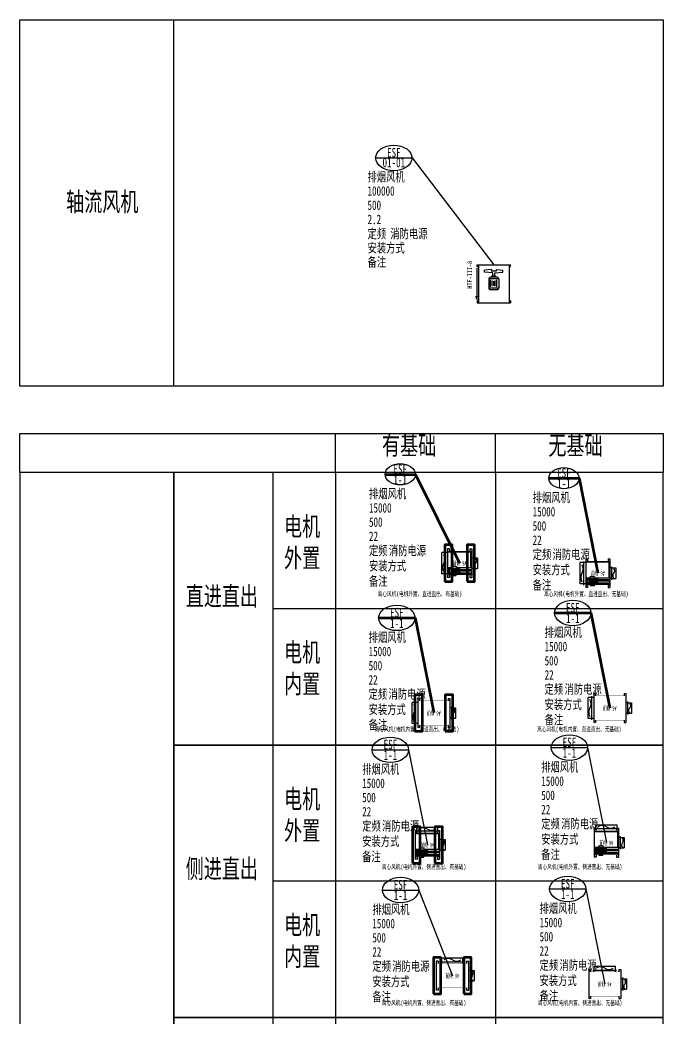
# Model space of a CAD drawing. Header units: millimetres. Extents: x 2960 to 19938, y 38127 to 93237.
# Drawn here: x 2960 to 19938, y 66893 to 93237 of the extents above; entities that cross this region are included whole.
import ezdxf
from ezdxf.enums import TextEntityAlignment as Align

# ---------------------------------------------------------------- set-up
doc = ezdxf.new("R2010")
doc.units = ezdxf.units.MM
doc.header["$LTSCALE"] = 1000
for name, color, linetype in [('H-BASE', 7, 'Continuous'), ('H-DIMS-FANS', 7, 'Continuous'), ('H-EQUP-FANS', 4, 'Continuous')]:
    doc.layers.add(name, color=color, linetype=linetype)
doc.styles.add('TH-STYLE1', font='STFANGSO.TTF', dxfattribs={"width": 0.7})

# ---------------------------------------------------------------- blocks, each defined once
blk = doc.blocks.new('*U68')
for p, q in [((1555, -86), (1555, -916)), ((1560, -50), (1560, 0)), ((1560, 0), (2440, 0)), ((1595, -50), (1560, -50)), ((1595, 0), (1595, -1000)), ((1940, -120), (1760, -139)), ((1760, -188), (1760, -139)), ((1975, -211), (1760, -188)), ((1940, -120), (1940, -167)), ((2060, -167), (1940, -167)), ((1975, -285), (1975, -211)), ((2025, -211), (2240, -188)), ((2025, -285), (2025, -211)), ((2060, -120), (2240, -139)), ((2060, -120), (2060, -167)), ((2240, -188), (2240, -139)), ((2405, 0), (2405, -1000)), ((2440, -50), (2405, -50)), ((2440, -50), (2440, 0)), ((1869, -367), (1869, -613)), ((2131, -367), (1869, -367)), ((2090, -326), (1910, -326)), ((1918, -582), (1918, -398)), ((1951, -326), (1951, -285)), ((1951, -285), (2049, -285)), ((1959, -564), (1959, -416)), ((2000, -551), (2000, -428)), ((2041, -564), (2041, -416)), ((2049, -326), (2049, -285)), ((2082, -582), (2082, -398)), ((2131, -367), (2131, -613)), ((2131, -613), (1869, -613)), ((2090, -654), (1910, -654)), ((1555, -916), (1539, -821)), ((1555, -916), (1571, -821)), ((1560, -950), (1560, -1000)), ((1595, -950), (1560, -950)), ((1560, -1000), (2440, -1000)), ((2440, -951), (2405, -951)), ((2440, -951), (2440, -1001))]:
    blk.add_line(p, q)
for centre, start, end in [((1910, -367), 90, 180), ((2090, -367), 0, 90), ((1910, -613), 180, 270), ((2090, -613), 270, 0)]:
    blk.add_arc(centre, 41, start, end)
at = {"layer": 'H-DIMS-FANS'}
for p, q in [((-1118, 2823), (-158, 2823)), ((-158, 2823), (2000, 0))]:
    blk.add_line(p, q, dxfattribs=at)
blk.add_ellipse((-638, 2823), major_axis=(-480, 0), ratio=0.7, dxfattribs=at)
at = {"style": 'TH-STYLE1', "width": 0.8}
blk.add_text('HTF-III-8', height=125, rotation=90, dxfattribs=at).set_placement((1366, -260), align=Align.MIDDLE_CENTER)
at = {"layer": 'H-DIMS-FANS', "style": 'TH-STYLE1', "width": 0.7}
for tag, p in [('设备符号', (-638, 2963)), ('楼层-编号', (-638, 2703))]:
    blk.add_attdef(tag, text='', height=250, dxfattribs=at).set_placement(p, align=Align.MIDDLE_CENTER)
for tag, p in [('风机功能', (-1332, 2201)), ('风量', (-1332, 1826)), ('全压', (-1332, 1451)), ('电量', (-1332, 1076)), ('定频', (-1332, 701)), ('消防电源', (-731, 701)), ('安装方式', (-1332, 326)), ('备注', (-1332, -49))]:
    blk.add_attdef(tag, p, '', height=250, dxfattribs=at)
blk = doc.blocks.new('*U66')
for p, q in [((2403, 545), (2353, 545)), ((2353, 545), (2353, -215)), ((2403, 545), (2403, 485)), ((2943, 545), (2993, 545)), ((2943, 545), (2943, 485)), ((2993, 545), (2993, -215)), ((2303, 445), (2203, 445)), ((2203, -115), (2203, 445)), ((2303, -145), (2303, 475)), ((2353, 445), (2303, 445)), ((2993, 455), (2353, 455)), ((2963, 485), (2963, 39)), ((3043, 305), (2993, 305)), ((3043, -5), (3043, 335)), ((3043, 305), (3143, 305)), ((3143, 305), (3143, 25)), ((2453, 39), (2353, 39)), ((2449, 2), (2408, 2)), ((2408, 2), (2408, -98)), ((2446, 2), (2446, 30)), ((2449, 2), (2449, -98)), ((2600, 25), (2453, 25)), ((2460, 25), (2460, -121)), ((2465, 25), (2465, -121)), ((2476, 25), (2476, -121)), ((2570, 79), (2483, 79)), ((2483, 74), (2483, 79)), ((2491, 25), (2491, -121)), ((2508, 25), (2508, -121)), ((2527, 25), (2527, -28)), ((2545, 25), (2545, -121)), ((2562, 25), (2562, -121)), ((2570, 74), (2570, 79)), ((2578, 25), (2578, -121)), ((2588, 25), (2588, -121)), ((2593, 25), (2593, -121)), ((2993, 39), (2600, 39)), ((2608, -2), (2608, 30)), ((3043, 25), (2993, 25)), ((3043, 25), (3143, 25)), ((2303, -115), (2203, -115)), ((2353, -115), (2303, -115)), ((2408, -11), (2353, -11)), ((2408, -47), (2353, -47)), ((2408, -97), (2353, -97)), ((2353, -125), (2454, -125)), ((2403, -215), (2353, -215)), ((2383, -11), (2383, -47)), ((2383, -97), (2383, -155)), ((2403, -155), (2403, -215)), ((2449, -98), (2408, -98)), ((2449, -2), (2453, -2)), ((2449, -94), (2453, -94)), ((2453, -97), (2449, -97)), ((2600, -121), (2453, -121)), ((2527, -71), (2527, -121)), ((2599, -125), (2993, -125)), ((2993, -11), (2600, -11)), ((2993, -47), (2600, -47)), ((2993, -97), (2600, -97)), ((2608, -88), (2608, -55)), ((2943, -155), (2943, -215)), ((2943, -215), (2993, -215)), ((2963, -11), (2963, -47)), ((2963, -97), (2963, -155))]:
    blk.add_line(p, q)
at = {"const_width": 6}
blk.add_lwpolyline([(2581, -155), (2383, -155, -0.414214), (2353, -125), (2353, 455, -0.414214), (2383, 485), (2963, 485, -0.414214), (2993, 455), (2993, -125, -0.414214), (2963, -155), (2581, -155)], format="xyb", dxfattribs=at)
for points in [[(2408, -2), (2378, -2), (2378, 30), (2453, 30), (2453, -2), (2449, -2)], [(2408, -88), (2378, -88), (2378, -55), (2408, -55)]]:
    blk.add_lwpolyline(points)
for points in [[(2570, 74), (2483, 74, 0.414214), (2453, 44), (2453, -121, 0.414214), (2463, -131), (2590, -131, 0.414214), (2600, -121), (2600, 44, 0.414214)], [(2586, -131), (2467, -131), (2467, -142, 0.414214), (2471, -146), (2582, -146, 0.414214), (2586, -142)], [(2581, -146), (2472, -146), (2472, -157, 0.414214), (2476, -161), (2577, -161, 0.414214), (2581, -157)]]:
    blk.add_lwpolyline(points, format="xyb", close=True)
for points in [[(2675, 30), (2600, 30), (2600, -2), (2675, -2)], [(2533, -28), (2521, -28), (2521, -71), (2533, -71)], [(2675, -55), (2600, -55), (2600, -88), (2675, -88)]]:
    blk.add_lwpolyline(points, close=True)
for centre in [(2398, 14), (2427, 14), (2627, 14), (2656, 14), (2398, -72), (2627, -72), (2656, -72)]:
    blk.add_circle(centre, 4.87)
for centre, radius, start, end in [((2082, 278), 206, 326.7431, 33.2569), ((3045, 225), 78.6, 309.0719, 50.9281), ((2427, 52), 206, 146.7431, 213.2569), ((3144, 103), 78.6, 129.0719, 230.9281)]:
    blk.add_arc(centre, radius, start, end)
at = {"layer": 'H-BASE', "linetype": 'ByBlock', "lineweight": 100}
for points in [[(2278, -315), (2478, -315), (2478, 645), (2278, 645)], [(2868, -315), (3068, -315), (3068, 645), (2868, 645)]]:
    blk.add_lwpolyline(points, close=True, dxfattribs=at)
at = {"layer": 'H-DIMS-FANS', "linetype": 'ByBlock', "lineweight": 100}
blk.add_line((703, 2509), (1503, 2509), dxfattribs=at)
blk.add_lwpolyline([(1503, 2509), (2673, 165)], dxfattribs=at)
at = {"layer": 'H-DIMS-FANS'}
blk.add_ellipse((1103, 2509), major_axis=(-400, 0), ratio=0.7, dxfattribs=at)
at = {"style": 'TH-STYLE1', "width": 0.55}
blk.add_text('前倾 9#', height=125, dxfattribs=at).set_placement((2673, 165), align=Align.MIDDLE)
at = {"layer": 'H-DIMS-FANS', "style": 'TH-STYLE1', "width": 0.7}
for tag, p in [('设备符号', (1103, 2649)), ('楼层-编号', (1103, 2369))]:
    blk.add_attdef(tag, text='', height=250, dxfattribs=at).set_placement(p, align=Align.MIDDLE_CENTER)
for tag, p in [('风机功能', (279, 1875)), ('风量', (279, 1500)), ('全压', (279, 1125)), ('电量', (279, 750)), ('定频', (279, 375)), ('消防电源', (804, 375)), ('安装方式', (279, -29)), ('备注', (279, -433))]:
    blk.add_attdef(tag, p, '', height=250, dxfattribs=at)
blk = doc.blocks.new('*U71')
for p, q in [((1630, 280), (1530, 280)), ((1530, -280), (1530, 280)), ((1630, -310), (1630, 310)), ((1680, 280), (1630, 280)), ((1730, 380), (1680, 380)), ((1680, 380), (1680, -380)), ((2320, 290), (1680, 290)), ((1730, 380), (1730, 320)), ((2270, 380), (2320, 380)), ((2270, 380), (2270, 320)), ((2290, 320), (2290, -126)), ((2320, 380), (2320, -380)), ((2370, 140), (2320, 140)), ((2370, -170), (2370, 170)), ((2370, 140), (2470, 140)), ((2470, 140), (2470, -140)), ((1780, -126), (1680, -126)), ((1735, -176), (1680, -176)), ((1735, -211), (1680, -211)), ((1735, -261), (1680, -261)), ((1710, -176), (1710, -211)), ((1710, -261), (1710, -320)), ((1776, -163), (1735, -163)), ((1735, -163), (1735, -263)), ((1776, -263), (1735, -263)), ((1772, -163), (1772, -135)), ((1776, -163), (1776, -263)), ((1776, -167), (1780, -167)), ((1776, -259), (1780, -259)), ((1780, -261), (1776, -261)), ((1927, -140), (1780, -140)), ((1787, -140), (1787, -286)), ((1792, -140), (1792, -286)), ((1802, -140), (1802, -286)), ((1897, -86), (1810, -86)), ((1810, -91), (1810, -86)), ((1818, -140), (1818, -286)), ((1835, -140), (1835, -286)), ((1853, -140), (1853, -193)), ((1853, -236), (1853, -286)), ((1872, -140), (1872, -286)), ((1889, -140), (1889, -286)), ((1897, -91), (1897, -86)), ((1904, -140), (1904, -286)), ((1915, -140), (1915, -286)), ((1920, -140), (1920, -286)), ((2320, -126), (1927, -126)), ((2320, -176), (1927, -176)), ((2320, -211), (1927, -211)), ((2320, -261), (1927, -261)), ((1934, -167), (1934, -135)), ((1934, -253), (1934, -220)), ((2290, -176), (2290, -211)), ((2290, -261), (2290, -320)), ((2370, -140), (2320, -140)), ((2370, -140), (2470, -140)), ((1630, -280), (1530, -280)), ((1680, -280), (1630, -280)), ((1680, -290), (1781, -290)), ((1730, -380), (1680, -380)), ((1730, -320), (1730, -380)), ((1927, -286), (1780, -286)), ((1926, -290), (2320, -290)), ((2270, -320), (2270, -380)), ((2270, -380), (2320, -380))]:
    blk.add_line(p, q)
at = {"const_width": 6}
blk.add_lwpolyline([(1908, -320), (1710, -320, -0.414214), (1680, -290), (1680, 290, -0.414214), (1710, 320), (2290, 320, -0.414214), (2320, 290), (2320, -290, -0.414214), (2290, -320), (1908, -320)], format="xyb", dxfattribs=at)
for points in [[(1735, -167), (1705, -167), (1705, -135), (1780, -135), (1780, -167), (1776, -167)], [(1735, -253), (1705, -253), (1705, -220), (1735, -220)]]:
    blk.add_lwpolyline(points)
for points in [[(1897, -91), (1810, -91, 0.414214), (1780, -121), (1780, -286, 0.414214), (1790, -296), (1917, -296, 0.414214), (1927, -286), (1927, -121, 0.414214)], [(1913, -296), (1794, -296), (1794, -307, 0.414214), (1798, -311), (1909, -311, 0.414214), (1913, -307)], [(1908, -311), (1799, -311), (1799, -322, 0.414214), (1803, -326), (1904, -326, 0.414214), (1908, -322)]]:
    blk.add_lwpolyline(points, format="xyb", close=True)
for points in [[(1859, -193), (1847, -193), (1847, -236), (1859, -236)], [(2002, -135), (1927, -135), (1927, -167), (2002, -167)], [(2002, -220), (1927, -220), (1927, -253), (2002, -253)]]:
    blk.add_lwpolyline(points, close=True)
for centre in [(1724, -151), (1724, -236), (1753, -151), (1953, -151), (1953, -236), (1982, -151), (1982, -236)]:
    blk.add_circle(centre, 4.87)
for centre, radius, start, end in [((1753, -113), 206, 146.7431, 213.2569), ((1409, 113), 206, 326.7431, 33.2569), ((2371, 60), 78.6, 309.0719, 50.9281), ((2470, -62), 78.6, 129.0719, 230.9281)]:
    blk.add_arc(centre, radius, start, end)
at = {"layer": 'H-DIMS-FANS', "linetype": 'ByBlock', "lineweight": 100}
blk.add_line((703, 2509), (1503, 2509), dxfattribs=at)
blk.add_lwpolyline([(1503, 2509), (2000, 0)], dxfattribs=at)
at = {"layer": 'H-DIMS-FANS'}
blk.add_ellipse((1103, 2509), major_axis=(-400, 0), ratio=0.7, dxfattribs=at)
at = {"style": 'TH-STYLE1', "width": 0.55}
blk.add_text('前倾 9#', height=125, dxfattribs=at).set_placement((2000, 0), align=Align.MIDDLE)
at = {"layer": 'H-DIMS-FANS', "style": 'TH-STYLE1', "width": 0.7}
for tag, p in [('设备符号', (1103, 2649)), ('楼层-编号', (1103, 2369))]:
    blk.add_attdef(tag, text='', height=250, dxfattribs=at).set_placement(p, align=Align.MIDDLE_CENTER)
for tag, p in [('风机功能', (279, 1875)), ('风量', (279, 1500)), ('全压', (279, 1125)), ('电量', (279, 750)), ('定频', (279, 375)), ('消防电源', (804, 375)), ('安装方式', (279, -29)), ('备注', (279, -433))]:
    blk.add_attdef(tag, p, '', height=250, dxfattribs=at)
blk = doc.blocks.new('*U75')
for p, q in [((1525, 280), (1425, 280)), ((1425, -280), (1425, 280)), ((1525, -310), (1525, 310)), ((1575, 280), (1525, 280)), ((1625, 380), (1575, 380)), ((1575, 380), (1575, -380)), ((1625, 380), (1625, 320)), ((2375, 380), (2425, 380)), ((2375, 380), (2375, 320)), ((2425, 380), (2425, -380)), ((2475, 140), (2425, 140)), ((2475, -170), (2475, 170)), ((2475, 140), (2575, 140)), ((2575, 140), (2575, -140)), ((2475, -140), (2425, -140)), ((2475, -140), (2575, -140)), ((1525, -280), (1425, -280)), ((1575, -280), (1525, -280)), ((1625, -380), (1575, -380)), ((1625, -320), (1625, -380)), ((2375, -320), (2375, -380)), ((2375, -380), (2425, -380))]:
    blk.add_line(p, q)
at = {"const_width": 6}
blk.add_lwpolyline([(1803, -320), (1605, -320, -0.414214), (1575, -290), (1575, 290, -0.414214), (1605, 320), (2395, 320, -0.414214), (2425, 290), (2425, -290, -0.414214), (2395, -320), (1803, -320)], format="xyb", dxfattribs=at)
for centre, radius, start, end in [((1648, -113), 206, 146.7431, 213.2569), ((1304, 113), 206, 326.7431, 33.2569), ((2583, -64), 85.7, 131.5038, 228.4962), ((2469, 64), 85.7, 311.5038, 48.4962)]:
    blk.add_arc(centre, radius, start, end)
at = {"layer": 'H-BASE', "linetype": 'ByBlock', "lineweight": 100}
for points in [[(1500, -480), (1700, -480), (1700, 480), (1500, 480)], [(2300, -480), (2500, -480), (2500, 480), (2300, 480)]]:
    blk.add_lwpolyline(points, close=True, dxfattribs=at)
at = {"layer": 'H-DIMS-FANS', "linetype": 'ByBlock', "lineweight": 100}
blk.add_line((543, 2509), (1503, 2509), dxfattribs=at)
blk.add_lwpolyline([(1503, 2509), (2000, 0)], dxfattribs=at)
at = {"layer": 'H-DIMS-FANS'}
blk.add_ellipse((1023, 2509), major_axis=(-480, 0), ratio=0.7, dxfattribs=at)
at = {"style": 'TH-STYLE1', "width": 0.55}
blk.add_text('前倾 9#', height=125, dxfattribs=at).set_placement((2000, 0), align=Align.MIDDLE)
at = {"layer": 'H-DIMS-FANS', "style": 'TH-STYLE1', "width": 0.7}
for tag, p in [('设备符号', (1023, 2649)), ('楼层-编号', (1023, 2369))]:
    blk.add_attdef(tag, text='', height=250, dxfattribs=at).set_placement(p, align=Align.MIDDLE_CENTER)
for tag, p in [('风机功能', (279, 1875)), ('风量', (279, 1500)), ('全压', (279, 1125)), ('电量', (279, 750)), ('定频', (279, 375)), ('消防电源', (804, 375)), ('安装方式', (279, -29)), ('备注', (279, -433))]:
    blk.add_attdef(tag, p, '', height=250, dxfattribs=at)
blk = doc.blocks.new('*U78')
for p, q in [((1525, 280), (1425, 280)), ((1425, -280), (1425, 280)), ((1525, -310), (1525, 310)), ((1575, 280), (1525, 280)), ((1625, 380), (1575, 380)), ((1575, 380), (1575, -380)), ((1625, 380), (1625, 320)), ((2375, 380), (2425, 380)), ((2375, 380), (2375, 320)), ((2425, 380), (2425, -380)), ((2475, 140), (2425, 140)), ((2475, -170), (2475, 170)), ((2475, 140), (2575, 140)), ((2575, 140), (2575, -140)), ((2475, -140), (2425, -140)), ((2475, -140), (2575, -140)), ((1525, -280), (1425, -280)), ((1575, -280), (1525, -280)), ((1625, -380), (1575, -380)), ((1625, -320), (1625, -380)), ((2375, -320), (2375, -380)), ((2375, -380), (2425, -380))]:
    blk.add_line(p, q)
at = {"const_width": 6}
blk.add_lwpolyline([(1803, -320), (1605, -320, -0.414214), (1575, -290), (1575, 290, -0.414214), (1605, 320), (2395, 320, -0.414214), (2425, 290), (2425, -290, -0.414214), (2395, -320), (1803, -320)], format="xyb", dxfattribs=at)
for centre, radius, start, end in [((1648, -113), 206, 146.7431, 213.2569), ((1304, 113), 206, 326.7431, 33.2569), ((2583, -64), 85.7, 131.5038, 228.4962), ((2469, 64), 85.7, 311.5038, 48.4962)]:
    blk.add_arc(centre, radius, start, end)
at = {"layer": 'H-DIMS-FANS', "linetype": 'ByBlock', "lineweight": 100}
blk.add_line((543, 2509), (1503, 2509), dxfattribs=at)
blk.add_lwpolyline([(1503, 2509), (2000, 0)], dxfattribs=at)
at = {"layer": 'H-DIMS-FANS'}
blk.add_ellipse((1023, 2509), major_axis=(-480, 0), ratio=0.7, dxfattribs=at)
at = {"style": 'TH-STYLE1', "width": 0.55}
blk.add_text('前倾 9#', height=125, dxfattribs=at).set_placement((2000, 0), align=Align.MIDDLE)
at = {"layer": 'H-DIMS-FANS', "style": 'TH-STYLE1', "width": 0.7}
for tag, p in [('设备符号', (1023, 2649)), ('楼层-编号', (1023, 2369))]:
    blk.add_attdef(tag, text='', height=250, dxfattribs=at).set_placement(p, align=Align.MIDDLE_CENTER)
for tag, p in [('风机功能', (279, 1875)), ('风量', (279, 1500)), ('全压', (279, 1125)), ('电量', (279, 750)), ('定频', (279, 375)), ('消防电源', (804, 375)), ('安装方式', (279, -29)), ('备注', (279, -433))]:
    blk.add_attdef(tag, p, '', height=250, dxfattribs=at)
blk = doc.blocks.new('*U80')
for p, q in [((1730, 380), (1680, 380)), ((1680, 380), (1680, -380)), ((2320, 290), (1680, 290)), ((1690, 370), (2310, 370)), ((1720, 370), (1720, 470)), ((1720, 470), (2280, 470)), ((1720, 320), (1720, 370)), ((1730, 380), (1730, 320)), ((2270, 380), (2320, 380)), ((2270, 380), (2270, 320)), ((2280, 370), (2280, 470)), ((2280, 320), (2280, 370)), ((2290, 320), (2290, -126)), ((2320, 380), (2320, -380)), ((2370, 140), (2320, 140)), ((2370, -170), (2370, 170)), ((2370, 140), (2470, 140)), ((2470, 140), (2470, -140)), ((1780, -126), (1680, -126)), ((1735, -176), (1680, -176)), ((1735, -211), (1680, -211)), ((1735, -261), (1680, -261)), ((1710, -176), (1710, -211)), ((1710, -261), (1710, -320)), ((1776, -163), (1735, -163)), ((1735, -163), (1735, -263)), ((1776, -263), (1735, -263)), ((1772, -163), (1772, -135)), ((1776, -163), (1776, -263)), ((1776, -167), (1780, -167)), ((1776, -259), (1780, -259)), ((1780, -261), (1776, -261)), ((1927, -140), (1780, -140)), ((1787, -140), (1787, -286)), ((1792, -140), (1792, -286)), ((1802, -140), (1802, -286)), ((1897, -86), (1810, -86)), ((1810, -91), (1810, -86)), ((1818, -140), (1818, -286)), ((1835, -140), (1835, -286)), ((1853, -140), (1853, -193)), ((1853, -236), (1853, -286)), ((1872, -140), (1872, -286)), ((1889, -140), (1889, -286)), ((1897, -91), (1897, -86)), ((1904, -140), (1904, -286)), ((1915, -140), (1915, -286)), ((1920, -140), (1920, -286)), ((2320, -126), (1927, -126)), ((2320, -176), (1927, -176)), ((2320, -211), (1927, -211)), ((2320, -261), (1927, -261)), ((1934, -167), (1934, -135)), ((1934, -253), (1934, -220)), ((2290, -176), (2290, -211)), ((2290, -261), (2290, -320)), ((2370, -140), (2320, -140)), ((2370, -140), (2470, -140)), ((1680, -290), (1781, -290)), ((1730, -380), (1680, -380)), ((1730, -320), (1730, -380)), ((1927, -286), (1780, -286)), ((1926, -290), (2320, -290)), ((2270, -320), (2270, -380)), ((2270, -380), (2320, -380))]:
    blk.add_line(p, q)
at = {"const_width": 6}
blk.add_lwpolyline([(1908, -320), (1710, -320, -0.414214), (1680, -290), (1680, 290, -0.414214), (1710, 320), (2290, 320, -0.414214), (2320, 290), (2320, -290, -0.414214), (2290, -320), (1908, -320)], format="xyb", dxfattribs=at)
for points in [[(1735, -167), (1705, -167), (1705, -135), (1780, -135), (1780, -167), (1776, -167)], [(1735, -253), (1705, -253), (1705, -220), (1735, -220)]]:
    blk.add_lwpolyline(points)
for points in [[(1897, -91), (1810, -91, 0.414214), (1780, -121), (1780, -286, 0.414214), (1790, -296), (1917, -296, 0.414214), (1927, -286), (1927, -121, 0.414214)], [(1913, -296), (1794, -296), (1794, -307, 0.414214), (1798, -311), (1909, -311, 0.414214), (1913, -307)], [(1908, -311), (1799, -311), (1799, -322, 0.414214), (1803, -326), (1904, -326, 0.414214), (1908, -322)]]:
    blk.add_lwpolyline(points, format="xyb", close=True)
for points in [[(1859, -193), (1847, -193), (1847, -236), (1859, -236)], [(2002, -135), (1927, -135), (1927, -167), (2002, -167)], [(2002, -220), (1927, -220), (1927, -253), (2002, -253)]]:
    blk.add_lwpolyline(points, close=True)
for centre in [(1724, -151), (1724, -236), (1753, -151), (1953, -151), (1953, -236), (1982, -151), (1982, -236)]:
    blk.add_circle(centre, 4.87)
for centre, radius, start, end in [((1887, 250), 203, 56.1466, 123.8534), ((2113, 587), 203, 236.1466, 303.8534), ((2491, -64), 94.7, 137.3335, 222.6665), ((2351, 64), 94.7, 317.3335, 42.6665)]:
    blk.add_arc(centre, radius, start, end)
at = {"layer": 'H-BASE', "linetype": 'ByBlock', "lineweight": 100}
for points in [[(1605, -480), (1805, -480), (1805, 480), (1605, 480)], [(2195, -480), (2395, -480), (2395, 480), (2195, 480)]]:
    blk.add_lwpolyline(points, close=True, dxfattribs=at)
at = {"layer": 'H-DIMS-FANS'}
blk.add_line((543, 2509), (1503, 2509), dxfattribs=at)
blk.add_lwpolyline([(1503, 2509), (2000, 0)], dxfattribs=at)
blk.add_ellipse((1023, 2509), major_axis=(-480, 0), ratio=0.7, dxfattribs=at)
at = {"style": 'TH-STYLE1', "width": 0.55}
blk.add_text('前倾 9#', height=125, dxfattribs=at).set_placement((2000, 0), align=Align.MIDDLE)
at = {"layer": 'H-DIMS-FANS', "style": 'TH-STYLE1', "width": 0.7}
for tag, p in [('设备符号', (1023, 2649)), ('楼层-编号', (1023, 2369))]:
    blk.add_attdef(tag, text='', height=250, dxfattribs=at).set_placement(p, align=Align.MIDDLE_CENTER)
for tag, p in [('风机功能', (279, 1875)), ('风量', (279, 1500)), ('全压', (279, 1125)), ('电量', (279, 750)), ('定频', (279, 375)), ('消防电源', (804, 375)), ('安装方式', (279, -29)), ('备注', (279, -433))]:
    blk.add_attdef(tag, p, '', height=250, dxfattribs=at)
blk = doc.blocks.new('*U83')
for p, q in [((1730, 380), (1680, 380)), ((1680, 380), (1680, -380)), ((2320, 290), (1680, 290)), ((1690, 370), (2310, 370)), ((1720, 370), (1720, 470)), ((1720, 470), (2280, 470)), ((1720, 320), (1720, 370)), ((1730, 380), (1730, 320)), ((2270, 380), (2320, 380)), ((2270, 380), (2270, 320)), ((2280, 370), (2280, 470)), ((2280, 320), (2280, 370)), ((2290, 320), (2290, -126)), ((2320, 380), (2320, -380)), ((2370, 140), (2320, 140)), ((2370, -170), (2370, 170)), ((2370, 140), (2470, 140)), ((2470, 140), (2470, -140)), ((1780, -126), (1680, -126)), ((1735, -176), (1680, -176)), ((1735, -211), (1680, -211)), ((1735, -261), (1680, -261)), ((1710, -176), (1710, -211)), ((1710, -261), (1710, -320)), ((1776, -163), (1735, -163)), ((1735, -163), (1735, -263)), ((1776, -263), (1735, -263)), ((1772, -163), (1772, -135)), ((1776, -163), (1776, -263)), ((1776, -167), (1780, -167)), ((1776, -259), (1780, -259)), ((1780, -261), (1776, -261)), ((1927, -140), (1780, -140)), ((1787, -140), (1787, -286)), ((1792, -140), (1792, -286)), ((1802, -140), (1802, -286)), ((1897, -86), (1810, -86)), ((1810, -91), (1810, -86)), ((1818, -140), (1818, -286)), ((1835, -140), (1835, -286)), ((1853, -140), (1853, -193)), ((1853, -236), (1853, -286)), ((1872, -140), (1872, -286)), ((1889, -140), (1889, -286)), ((1897, -91), (1897, -86)), ((1904, -140), (1904, -286)), ((1915, -140), (1915, -286)), ((1920, -140), (1920, -286)), ((2320, -126), (1927, -126)), ((2320, -176), (1927, -176)), ((2320, -211), (1927, -211)), ((2320, -261), (1927, -261)), ((1934, -167), (1934, -135)), ((1934, -253), (1934, -220)), ((2290, -176), (2290, -211)), ((2290, -261), (2290, -320)), ((2370, -140), (2320, -140)), ((2370, -140), (2470, -140)), ((1680, -290), (1781, -290)), ((1730, -380), (1680, -380)), ((1730, -320), (1730, -380)), ((1927, -286), (1780, -286)), ((1926, -290), (2320, -290)), ((2270, -320), (2270, -380)), ((2270, -380), (2320, -380))]:
    blk.add_line(p, q)
at = {"const_width": 6}
blk.add_lwpolyline([(1908, -320), (1710, -320, -0.414214), (1680, -290), (1680, 290, -0.414214), (1710, 320), (2290, 320, -0.414214), (2320, 290), (2320, -290, -0.414214), (2290, -320), (1908, -320)], format="xyb", dxfattribs=at)
for points in [[(1735, -167), (1705, -167), (1705, -135), (1780, -135), (1780, -167), (1776, -167)], [(1735, -253), (1705, -253), (1705, -220), (1735, -220)]]:
    blk.add_lwpolyline(points)
for points in [[(1897, -91), (1810, -91, 0.414214), (1780, -121), (1780, -286, 0.414214), (1790, -296), (1917, -296, 0.414214), (1927, -286), (1927, -121, 0.414214)], [(1913, -296), (1794, -296), (1794, -307, 0.414214), (1798, -311), (1909, -311, 0.414214), (1913, -307)], [(1908, -311), (1799, -311), (1799, -322, 0.414214), (1803, -326), (1904, -326, 0.414214), (1908, -322)]]:
    blk.add_lwpolyline(points, format="xyb", close=True)
for points in [[(1859, -193), (1847, -193), (1847, -236), (1859, -236)], [(2002, -135), (1927, -135), (1927, -167), (2002, -167)], [(2002, -220), (1927, -220), (1927, -253), (2002, -253)]]:
    blk.add_lwpolyline(points, close=True)
for centre in [(1724, -151), (1724, -236), (1753, -151), (1953, -151), (1953, -236), (1982, -151), (1982, -236)]:
    blk.add_circle(centre, 4.87)
for centre, radius, start, end in [((1887, 250), 203, 56.1466, 123.8534), ((2113, 587), 203, 236.1466, 303.8534), ((2491, -64), 94.7, 137.3335, 222.6665), ((2351, 64), 94.7, 317.3335, 42.6665)]:
    blk.add_arc(centre, radius, start, end)
at = {"layer": 'H-DIMS-FANS'}
blk.add_line((543, 2509), (1503, 2509), dxfattribs=at)
blk.add_lwpolyline([(1503, 2509), (2000, 0)], dxfattribs=at)
blk.add_ellipse((1023, 2509), major_axis=(-480, 0), ratio=0.7, dxfattribs=at)
at = {"style": 'TH-STYLE1', "width": 0.55}
blk.add_text('前倾 9#', height=125, dxfattribs=at).set_placement((2000, 0), align=Align.MIDDLE)
at = {"layer": 'H-DIMS-FANS', "style": 'TH-STYLE1', "width": 0.7}
for tag, p in [('设备符号', (1023, 2649)), ('楼层-编号', (1023, 2369))]:
    blk.add_attdef(tag, text='', height=250, dxfattribs=at).set_placement(p, align=Align.MIDDLE_CENTER)
for tag, p in [('风机功能', (279, 1875)), ('风量', (279, 1500)), ('全压', (279, 1125)), ('电量', (279, 750)), ('定频', (279, 375)), ('消防电源', (804, 375)), ('安装方式', (279, -29)), ('备注', (279, -433))]:
    blk.add_attdef(tag, p, '', height=250, dxfattribs=at)
blk = doc.blocks.new('*U85')
for p, q in [((2016, 628), (1966, 628)), ((1966, 628), (1966, -132)), ((2016, 628), (2016, 568)), ((2081, 618), (2701, 618)), ((2111, 618), (2111, 718)), ((2111, 718), (2671, 718)), ((2111, 568), (2111, 618)), ((2671, 618), (2671, 718)), ((2671, 568), (2671, 618)), ((2766, 628), (2816, 628)), ((2766, 628), (2766, 568)), ((2816, 628), (2816, -132)), ((2866, 388), (2816, 388)), ((2866, 78), (2866, 418)), ((2866, 388), (2966, 388)), ((2966, 388), (2966, 108)), ((2866, 108), (2816, 108)), ((2866, 108), (2966, 108)), ((2016, -132), (1966, -132)), ((2016, -72), (2016, -132)), ((2766, -72), (2766, -132)), ((2766, -132), (2816, -132))]:
    blk.add_line(p, q)
at = {"const_width": 6}
blk.add_lwpolyline([(2194, -72), (1996, -72, -0.414214), (1966, -42), (1966, 538, -0.414214), (1996, 568), (2786, 568, -0.414214), (2816, 538), (2816, -42, -0.414214), (2786, -72), (2194, -72)], format="xyb", dxfattribs=at)
for centre, radius, start, end in [((2278, 495), 206, 56.7431, 123.2569), ((2504, 839), 206, 236.7431, 303.2569), ((2847, 312), 95.1, 317.5795, 42.4205), ((2987, 184), 95.1, 137.5795, 222.4205)]:
    blk.add_arc(centre, radius, start, end)
at = {"layer": 'H-BASE', "linetype": 'ByBlock', "lineweight": 100}
for points in [[(1891, -232), (2091, -232), (2091, 728), (1891, 728)], [(2691, -232), (2891, -232), (2891, 728), (2691, 728)]]:
    blk.add_lwpolyline(points, close=True, dxfattribs=at)
at = {"layer": 'H-DIMS-FANS'}
blk.add_line((543, 2509), (1503, 2509), dxfattribs=at)
blk.add_lwpolyline([(1503, 2509), (2391, 248)], dxfattribs=at)
blk.add_ellipse((1023, 2509), major_axis=(-480, 0), ratio=0.7, dxfattribs=at)
at = {"style": 'TH-STYLE1', "width": 0.55}
blk.add_text('前倾 9#', height=125, dxfattribs=at).set_placement((2391, 248), align=Align.MIDDLE)
at = {"layer": 'H-DIMS-FANS', "style": 'TH-STYLE1', "width": 0.7}
for tag, p in [('设备符号', (1023, 2649)), ('楼层-编号', (1023, 2369))]:
    blk.add_attdef(tag, text='', height=250, dxfattribs=at).set_placement(p, align=Align.MIDDLE_CENTER)
for tag, p in [('风机功能', (279, 1875)), ('风量', (279, 1500)), ('全压', (279, 1125)), ('电量', (279, 750)), ('定频', (279, 375)), ('消防电源', (804, 375)), ('安装方式', (279, -29)), ('备注', (279, -433))]:
    blk.add_attdef(tag, p, '', height=250, dxfattribs=at)
blk = doc.blocks.new('*U88')
for p, q in [((1625, 380), (1575, 380)), ((1575, 380), (1575, -380)), ((1625, 380), (1625, 320)), ((1690, 370), (2310, 370)), ((1720, 370), (1720, 470)), ((1720, 470), (2280, 470)), ((1720, 320), (1720, 370)), ((2280, 370), (2280, 470)), ((2280, 320), (2280, 370)), ((2375, 380), (2425, 380)), ((2375, 380), (2375, 320)), ((2425, 380), (2425, -380)), ((2475, 140), (2425, 140)), ((2475, -170), (2475, 170)), ((2475, 140), (2575, 140)), ((2575, 140), (2575, -140)), ((2475, -140), (2425, -140)), ((2475, -140), (2575, -140)), ((1625, -380), (1575, -380)), ((1625, -320), (1625, -380)), ((2375, -320), (2375, -380)), ((2375, -380), (2425, -380))]:
    blk.add_line(p, q)
at = {"const_width": 6}
blk.add_lwpolyline([(1803, -320), (1605, -320, -0.414214), (1575, -290), (1575, 290, -0.414214), (1605, 320), (2395, 320, -0.414214), (2425, 290), (2425, -290, -0.414214), (2395, -320), (1803, -320)], format="xyb", dxfattribs=at)
for centre, radius, start, end in [((1887, 247), 206, 56.7431, 123.2569), ((2113, 591), 206, 236.7431, 303.2569), ((2596, -64), 95.1, 137.5795, 222.4205), ((2456, 64), 95.1, 317.5795, 42.4205)]:
    blk.add_arc(centre, radius, start, end)
at = {"layer": 'H-DIMS-FANS'}
blk.add_line((543, 2509), (1503, 2509), dxfattribs=at)
blk.add_lwpolyline([(1503, 2509), (2000, 0)], dxfattribs=at)
blk.add_ellipse((1023, 2509), major_axis=(-480, 0), ratio=0.7, dxfattribs=at)
at = {"style": 'TH-STYLE1', "width": 0.55}
blk.add_text('前倾 9#', height=125, dxfattribs=at).set_placement((2000, 0), align=Align.MIDDLE)
at = {"layer": 'H-DIMS-FANS', "style": 'TH-STYLE1', "width": 0.7}
for tag, p in [('设备符号', (1023, 2649)), ('楼层-编号', (1023, 2369))]:
    blk.add_attdef(tag, text='', height=250, dxfattribs=at).set_placement(p, align=Align.MIDDLE_CENTER)
for tag, p in [('风机功能', (279, 1875)), ('风量', (279, 1500)), ('全压', (279, 1125)), ('电量', (279, 750)), ('定频', (279, 375)), ('消防电源', (804, 375)), ('安装方式', (279, -29)), ('备注', (279, -433))]:
    blk.add_attdef(tag, p, '', height=250, dxfattribs=at)

msp = doc.modelspace()

# ---------------------------------------------------------------- linework, layer by layer
at = {"color": 3}
for p, q in [((7026, 83569), (7026, 93237)), ((2960, 82322), (19938, 82322)), ((2960, 81294), (2960, 82322)), ((11295, 81294), (11295, 82322)), ((15518, 81294), (15518, 82322)), ((19938, 82322), (19938, 81294)), ((9640, 81294), (9640, 74099)), ((11295, 81294), (11295, 74099)), ((15518, 81294), (15518, 74099)), ((19938, 77697), (9640, 77697)), ((9640, 74099), (9640, 66905)), ((11295, 74099), (11295, 66905)), ((15518, 74099), (15518, 66905)), ((19938, 70502), (9640, 70502)), ((9640, 66905), (9640, 59710)), ((11295, 66905), (11295, 59710)), ((15518, 66905), (15518, 59710))]:
    msp.add_line(p, q, dxfattribs=at)
for points in [[(19938, 83569), (2960, 83569), (2960, 93237), (19938, 93237)], [(7026, 81294), (2960, 81294), (2960, 38127), (7026, 38127)], [(7026, 74099), (19938, 74099), (19938, 81294), (7026, 81294)], [(7026, 66905), (19938, 66905), (19938, 74099), (7026, 74099)], [(7026, 59710), (19938, 59710), (19938, 66905), (7026, 66905)]]:
    msp.add_lwpolyline(points, close=True, dxfattribs=at)

# ---------------------------------------------------------------- block references
at = {"layer": 'H-EQUP-FANS'}
for name, p, values in [('*U68', (13469, 86772), {'设备符号': 'ESF', '楼层-编号': '01-01', '风机功能': '排烟风机', '风量': '100000', '全压': '500', '电量': '2.2', '定频': '定频', '消防电源': '消防电源', '安装方式': '安装方式', '备注': '备注'}), ('*U66', (11896, 78734), {'设备符号': 'ESF', '楼层-编号': '1-1', '风机功能': '排烟风机', '风量': '15000', '全压': '500', '电量': '22', '定频': '定频', '消防电源': '消防电源', '安装方式': '安装方式', '备注': '备注'}), ('*U71', (16218, 78633), {'设备符号': 'ESF', '楼层-编号': '1-1', '风机功能': '排烟风机', '风量': '15000', '全压': '500', '电量': '22', '定频': '定频', '消防电源': '消防电源', '安装方式': '安装方式', '备注': '备注'}), ('*U75', (11887, 74945), {'设备符号': 'ESF', '楼层-编号': '1-1', '风机功能': '排烟风机', '风量': '15000', '全压': '500', '电量': '22', '定频': '定频', '消防电源': '消防电源', '安装方式': '安装方式', '备注': '备注'}), ('*U78', (16533, 75076), {'设备符号': 'ESF', '楼层-编号': '1-1', '风机功能': '排烟风机', '风量': '15000', '全压': '500', '电量': '22', '定频': '定频', '消防电源': '消防电源', '安装方式': '安装方式', '备注': '备注'}), ('*U80', (11717, 71464), {'设备符号': 'ESF', '楼层-编号': '1-1', '风机功能': '排烟风机', '风量': '15000', '全压': '500', '电量': '22', '定频': '定频', '消防电源': '消防电源', '安装方式': '安装方式', '备注': '备注'}), ('*U83', (16444, 71522), {'设备符号': 'ESF', '楼层-编号': '1-1', '风机功能': '排烟风机', '风量': '15000', '全压': '500', '电量': '22', '定频': '定频', '消防电源': '消防电源', '安装方式': '安装方式', '备注': '备注'}), ('*U85', (11985, 67763), {'设备符号': 'ESF', '楼层-编号': '1-1', '风机功能': '排烟风机', '风量': '15000', '全压': '500', '电量': '22', '定频': '定频', '消防电源': '消防电源', '安装方式': '安装方式', '备注': '备注'}), ('*U88', (16400, 67791), {'设备符号': 'ESF', '楼层-编号': '1-1', '风机功能': '排烟风机', '风量': '15000', '全压': '500', '电量': '22', '定频': '定频', '消防电源': '消防电源', '安装方式': '安装方式', '备注': '备注'})]:
    msp.add_blockref(name, p, dxfattribs=at).add_auto_attribs(values)

# ---------------------------------------------------------------- texts
at = {"layer": 'H-EQUP-FANS', "color": 3, "attachment_point": 1, "style": 'TH-STYLE1'}
for s, insert, char_height, width in [('轴流风机', (4179, 88690), 500, 2315.48), ('有基础', (12518, 82260), 500, 2315.48), ('无基础', (16911, 82260), 500, 2315.48), ('电机外置', (9933, 80120), 500, 1261.22), ('直进直出', (7336, 78279), 500, 2315.48), ('离心风机(电机外置、直进直出、有基础)', (12406, 78152), 125, 2432.87), ('离心风机(电机外置、直进直出、无基础)', (16797, 78152), 125, 2432.87), ('电机\\P内置', (9933, 76797), 500, 1261.22), ('离心风机(电机内置、直进直出、有基础)', (12331, 74580), 125, 2367.32), ('离心风机(电机内置、直进直出、无基础)', (16616, 74580), 125, 2379.96), ('电机外置', (9933, 72925), 500, 1261.22), ('侧进直出', (7336, 71085), 500, 2315.48), ('离心风机(电机外置、侧进直出、有基础)', (12516, 70948), 125, 2432.87), ('离心风机(电机外置、侧进直出、无基础)', (16636, 70948), 125, 2432.87), ('电机\\P内置', (9933, 69603), 500, 1261.22), ('离心风机(电机内置、侧进直出、有基础)', (12516, 67358), 125, 2432.87), ('离心风机(电机内置、侧进直出、无基础)', (16636, 67358), 125, 2432.87)]:
    msp.add_mtext(s, dxfattribs=dict(at, insert=insert, char_height=char_height, width=width))

doc.saveas('drawing.dxf')
